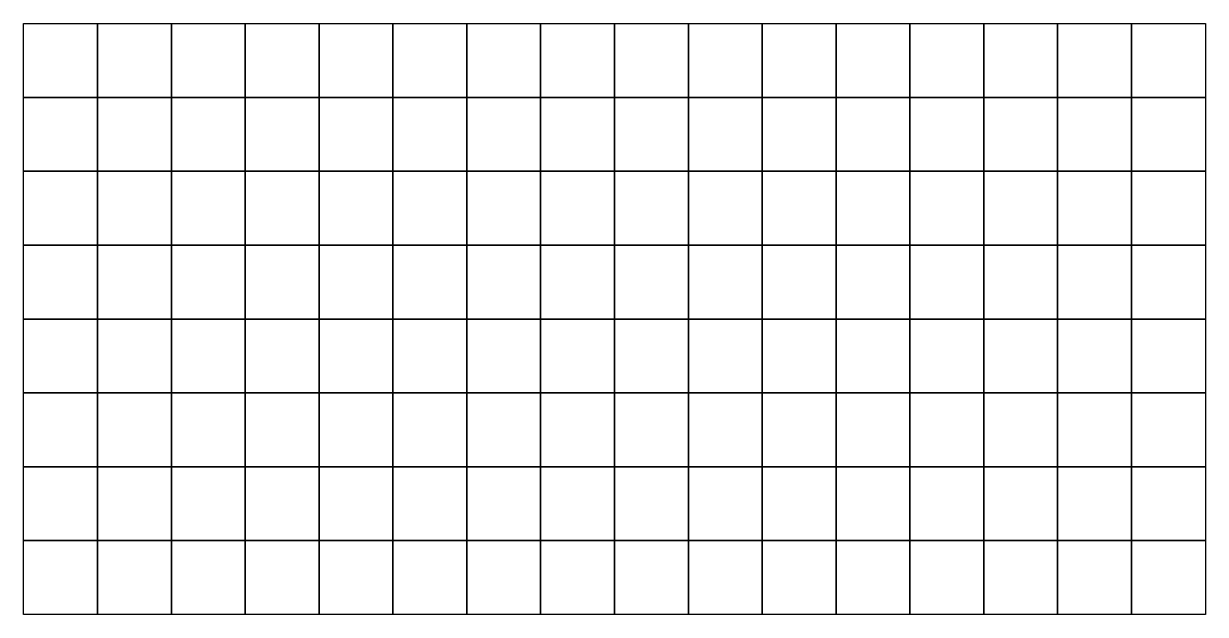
# Model space of a CAD drawing. Extents: x 0 to 780, y -350 to 670.
# Drawn here: x 520 to 523.2, y 463.6 to 465.2 of the extents above; entities that cross this region are included whole.
import ezdxf

# ---------------------------------------------------------------- set-up
doc = ezdxf.new("R2010")
doc.units = 0
for name, color, linetype in [('layer001', 2, 'CONTINUOUS'), ('layer002', 3, 'CONTINUOUS'), ('layer003', 4, 'CONTINUOUS'), ('layer005', 6, 'CONTINUOUS'), ('layer006', 7, 'CONTINUOUS'), ('layer007', 8, 'CONTINUOUS'), ('layer008', 9, 'CONTINUOUS'), ('layer013', 14, 'CONTINUOUS'), ('layer014', 15, 'CONTINUOUS'), ('layer017', 18, 'CONTINUOUS'), ('layer020', 21, 'CONTINUOUS'), ('layer021', 22, 'CONTINUOUS'), ('layer023', 24, 'CONTINUOUS'), ('layer025', 26, 'CONTINUOUS'), ('layer029', 30, 'CONTINUOUS'), ('layer032', 33, 'CONTINUOUS'), ('layer033', 34, 'CONTINUOUS'), ('layer034', 35, 'CONTINUOUS'), ('layer035', 36, 'CONTINUOUS'), ('layer037', 38, 'CONTINUOUS'), ('layer038', 39, 'CONTINUOUS'), ('layer039', 40, 'CONTINUOUS'), ('layer041', 42, 'CONTINUOUS'), ('layer043', 44, 'CONTINUOUS'), ('layer046', 47, 'CONTINUOUS'), ('layer047', 48, 'CONTINUOUS'), ('layer048', 49, 'CONTINUOUS'), ('layer049', 50, 'CONTINUOUS'), ('layer050', 51, 'CONTINUOUS'), ('layer051', 52, 'CONTINUOUS'), ('layer052', 53, 'CONTINUOUS'), ('layer053', 54, 'CONTINUOUS'), ('layer054', 55, 'CONTINUOUS'), ('layer057', 58, 'CONTINUOUS'), ('layer058', 59, 'CONTINUOUS'), ('layer059', 60, 'CONTINUOUS'), ('layer060', 61, 'CONTINUOUS'), ('layer061', 62, 'CONTINUOUS'), ('layer062', 63, 'CONTINUOUS'), ('layer063', 64, 'CONTINUOUS'), ('layer070', 71, 'CONTINUOUS'), ('layer071', 72, 'CONTINUOUS'), ('layer072', 73, 'CONTINUOUS'), ('layer073', 74, 'CONTINUOUS'), ('layer074', 75, 'CONTINUOUS'), ('layer075', 76, 'CONTINUOUS'), ('layer077', 78, 'CONTINUOUS'), ('layer079', 80, 'CONTINUOUS'), ('layer080', 81, 'CONTINUOUS'), ('layer081', 82, 'CONTINUOUS'), ('layer082', 83, 'CONTINUOUS'), ('layer083', 84, 'CONTINUOUS'), ('layer084', 85, 'CONTINUOUS'), ('layer086', 87, 'CONTINUOUS'), ('layer087', 88, 'CONTINUOUS'), ('layer088', 89, 'CONTINUOUS'), ('layer089', 90, 'CONTINUOUS'), ('layer090', 91, 'CONTINUOUS'), ('layer091', 92, 'CONTINUOUS'), ('layer092', 93, 'CONTINUOUS'), ('layer094', 95, 'CONTINUOUS'), ('layer099', 100, 'CONTINUOUS'), ('layer100', 101, 'CONTINUOUS'), ('layer102', 103, 'CONTINUOUS'), ('layer103', 104, 'CONTINUOUS'), ('layer105', 106, 'CONTINUOUS'), ('layer106', 107, 'CONTINUOUS'), ('layer107', 108, 'CONTINUOUS'), ('layer108', 109, 'CONTINUOUS'), ('layer110', 111, 'CONTINUOUS'), ('layer113', 114, 'CONTINUOUS'), ('layer115', 116, 'CONTINUOUS'), ('layer116', 117, 'CONTINUOUS'), ('layer120', 121, 'CONTINUOUS'), ('layer121', 122, 'CONTINUOUS'), ('layer123', 124, 'CONTINUOUS'), ('layer124', 125, 'CONTINUOUS'), ('layer125', 126, 'CONTINUOUS'), ('layer126', 127, 'CONTINUOUS'), ('layer127', 128, 'CONTINUOUS')]:
    doc.layers.add(name, color=color, linetype=linetype)

# ---------------------------------------------------------------- blocks, each defined once
blk = doc.blocks.new('gs_matrix_1um_random')
at = {"layer": 'layer001'}
for points in [[(521.2, 464.8), (521.2, 465), (521.4, 465), (521.4, 464.8)], [(522.2, 464.8), (522.2, 465), (522.4, 465), (522.4, 464.8)], [(522.2, 464.2), (522.2, 464.4), (522.4, 464.4), (522.4, 464.2)], [(522.4, 464), (522.4, 464.2), (522.6, 464.2), (522.6, 464)]]:
    blk.add_lwpolyline(points, close=True, dxfattribs=at)
at = {"layer": 'layer002'}
for points in [[(520.6, 464.8), (520.6, 465), (520.8, 465), (520.8, 464.8)], [(522, 464.4), (522, 464.6), (522.2, 464.6), (522.2, 464.4)]]:
    blk.add_lwpolyline(points, close=True, dxfattribs=at)
at = {"layer": 'layer003'}
for points in [[(520.4, 464.2), (520.4, 464.4), (520.6, 464.4), (520.6, 464.2)], [(522.2, 464), (522.2, 464.2), (522.4, 464.2), (522.4, 464)], [(520.2, 463.8), (520.2, 464), (520.4, 464), (520.4, 463.8)]]:
    blk.add_lwpolyline(points, close=True, dxfattribs=at)
at = {"layer": 'layer005'}
blk.add_lwpolyline([(522.8, 464), (522.8, 464.2), (523, 464.2), (523, 464)], close=True, dxfattribs=at)
at = {"layer": 'layer006'}
blk.add_lwpolyline([(522.6, 464.4), (522.6, 464.6), (522.8, 464.6), (522.8, 464.4)], close=True, dxfattribs=at)
at = {"layer": 'layer007'}
blk.add_lwpolyline([(520.6, 464), (520.6, 464.2), (520.8, 464.2), (520.8, 464)], close=True, dxfattribs=at)
at = {"layer": 'layer008'}
blk.add_lwpolyline([(521.6, 464.2), (521.6, 464.4), (521.8, 464.4), (521.8, 464.2)], close=True, dxfattribs=at)
at = {"layer": 'layer013'}
for points in [[(521, 464.2), (521, 464.4), (521.2, 464.4), (521.2, 464.2)], [(522.4, 463.8), (522.4, 464), (522.6, 464), (522.6, 463.8)]]:
    blk.add_lwpolyline(points, close=True, dxfattribs=at)
at = {"layer": 'layer014'}
for points in [[(520.6, 465), (520.6, 465.2), (520.8, 465.2), (520.8, 465)], [(523, 464.6), (523, 464.8), (523.2, 464.8), (523.2, 464.6)], [(523, 463.8), (523, 464), (523.2, 464), (523.2, 463.8)]]:
    blk.add_lwpolyline(points, close=True, dxfattribs=at)
at = {"layer": 'layer017'}
for points in [[(520.2, 464.2), (520.2, 464.4), (520.4, 464.4), (520.4, 464.2)], [(521, 463.8), (521, 464), (521.2, 464), (521.2, 463.8)]]:
    blk.add_lwpolyline(points, close=True, dxfattribs=at)
at = {"layer": 'layer020'}
for points in [[(521.4, 465), (521.4, 465.2), (521.6, 465.2), (521.6, 465)], [(522.8, 464.8), (522.8, 465), (523, 465), (523, 464.8)], [(522.8, 464.4), (522.8, 464.6), (523, 464.6), (523, 464.4)]]:
    blk.add_lwpolyline(points, close=True, dxfattribs=at)
at = {"layer": 'layer021'}
for points in [[(520.8, 464.8), (520.8, 465), (521, 465), (521, 464.8)], [(520.4, 464.6), (520.4, 464.8), (520.6, 464.8), (520.6, 464.6)]]:
    blk.add_lwpolyline(points, close=True, dxfattribs=at)
at = {"layer": 'layer023'}
for points in [[(520.4, 464.8), (520.4, 465), (520.6, 465), (520.6, 464.8)], [(522.6, 463.6), (522.6, 463.8), (522.8, 463.8), (522.8, 463.6)]]:
    blk.add_lwpolyline(points, close=True, dxfattribs=at)
at = {"layer": 'layer025'}
blk.add_lwpolyline([(522.8, 463.6), (522.8, 463.8), (523, 463.8), (523, 463.6)], close=True, dxfattribs=at)
at = {"layer": 'layer029'}
blk.add_lwpolyline([(521.8, 464.8), (521.8, 465), (522, 465), (522, 464.8)], close=True, dxfattribs=at)
at = {"layer": 'layer032'}
blk.add_lwpolyline([(523, 464.8), (523, 465), (523.2, 465), (523.2, 464.8)], close=True, dxfattribs=at)
at = {"layer": 'layer033'}
blk.add_lwpolyline([(521.6, 463.8), (521.6, 464), (521.8, 464), (521.8, 463.8)], close=True, dxfattribs=at)
at = {"layer": 'layer034'}
blk.add_lwpolyline([(521, 464), (521, 464.2), (521.2, 464.2), (521.2, 464)], close=True, dxfattribs=at)
at = {"layer": 'layer035'}
blk.add_lwpolyline([(521.6, 464), (521.6, 464.2), (521.8, 464.2), (521.8, 464)], close=True, dxfattribs=at)
at = {"layer": 'layer037'}
blk.add_lwpolyline([(522, 464.8), (522, 465), (522.2, 465), (522.2, 464.8)], close=True, dxfattribs=at)
at = {"layer": 'layer038'}
blk.add_lwpolyline([(520, 464.2), (520, 464.4), (520.2, 464.4), (520.2, 464.2)], close=True, dxfattribs=at)
at = {"layer": 'layer039'}
blk.add_lwpolyline([(521.2, 463.6), (521.2, 463.8), (521.4, 463.8), (521.4, 463.6)], close=True, dxfattribs=at)
at = {"layer": 'layer041'}
blk.add_lwpolyline([(522, 464.6), (522, 464.8), (522.2, 464.8), (522.2, 464.6)], close=True, dxfattribs=at)
at = {"layer": 'layer043'}
for points in [[(520.2, 464), (520.2, 464.2), (520.4, 464.2), (520.4, 464)], [(521.4, 463.8), (521.4, 464), (521.6, 464), (521.6, 463.8)]]:
    blk.add_lwpolyline(points, close=True, dxfattribs=at)
at = {"layer": 'layer046'}
for points in [[(520.4, 464.4), (520.4, 464.6), (520.6, 464.6), (520.6, 464.4)], [(520.8, 464), (520.8, 464.2), (521, 464.2), (521, 464)]]:
    blk.add_lwpolyline(points, close=True, dxfattribs=at)
at = {"layer": 'layer047'}
blk.add_lwpolyline([(522.8, 463.8), (522.8, 464), (523, 464), (523, 463.8)], close=True, dxfattribs=at)
at = {"layer": 'layer048'}
blk.add_lwpolyline([(521.2, 464.6), (521.2, 464.8), (521.4, 464.8), (521.4, 464.6)], close=True, dxfattribs=at)
at = {"layer": 'layer049'}
blk.add_lwpolyline([(521.8, 464), (521.8, 464.2), (522, 464.2), (522, 464)], close=True, dxfattribs=at)
at = {"layer": 'layer050'}
for points in [[(520.8, 464.4), (520.8, 464.6), (521, 464.6), (521, 464.4)], [(522.4, 464.4), (522.4, 464.6), (522.6, 464.6), (522.6, 464.4)]]:
    blk.add_lwpolyline(points, close=True, dxfattribs=at)
at = {"layer": 'layer051'}
blk.add_lwpolyline([(520.2, 465), (520.2, 465.2), (520.4, 465.2), (520.4, 465)], close=True, dxfattribs=at)
at = {"layer": 'layer052'}
for points in [[(521, 464.8), (521, 465), (521.2, 465), (521.2, 464.8)], [(522, 464.2), (522, 464.4), (522.2, 464.4), (522.2, 464.2)], [(522.4, 463.6), (522.4, 463.8), (522.6, 463.8), (522.6, 463.6)]]:
    blk.add_lwpolyline(points, close=True, dxfattribs=at)
at = {"layer": 'layer053'}
for points in [[(523, 464), (523, 464.2), (523.2, 464.2), (523.2, 464)], [(520.4, 463.8), (520.4, 464), (520.6, 464), (520.6, 463.8)]]:
    blk.add_lwpolyline(points, close=True, dxfattribs=at)
at = {"layer": 'layer054'}
blk.add_lwpolyline([(521.2, 464.4), (521.2, 464.6), (521.4, 464.6), (521.4, 464.4)], close=True, dxfattribs=at)
at = {"layer": 'layer057'}
blk.add_lwpolyline([(520.2, 464.6), (520.2, 464.8), (520.4, 464.8), (520.4, 464.6)], close=True, dxfattribs=at)
at = {"layer": 'layer058'}
blk.add_lwpolyline([(521.6, 464.6), (521.6, 464.8), (521.8, 464.8), (521.8, 464.6)], close=True, dxfattribs=at)
at = {"layer": 'layer059'}
for points in [[(522.6, 464.8), (522.6, 465), (522.8, 465), (522.8, 464.8)], [(522.6, 464.6), (522.6, 464.8), (522.8, 464.8), (522.8, 464.6)], [(520.8, 464.2), (520.8, 464.4), (521, 464.4), (521, 464.2)], [(523, 464.2), (523, 464.4), (523.2, 464.4), (523.2, 464.2)]]:
    blk.add_lwpolyline(points, close=True, dxfattribs=at)
at = {"layer": 'layer060'}
blk.add_lwpolyline([(521.2, 465), (521.2, 465.2), (521.4, 465.2), (521.4, 465)], close=True, dxfattribs=at)
at = {"layer": 'layer061'}
for points in [[(520, 464.4), (520, 464.6), (520.2, 464.6), (520.2, 464.4)], [(520.2, 464.4), (520.2, 464.6), (520.4, 464.6), (520.4, 464.4)], [(520.6, 464.4), (520.6, 464.6), (520.8, 464.6), (520.8, 464.4)], [(522, 463.8), (522, 464), (522.2, 464), (522.2, 463.8)], [(521, 463.6), (521, 463.8), (521.2, 463.8), (521.2, 463.6)]]:
    blk.add_lwpolyline(points, close=True, dxfattribs=at)
at = {"layer": 'layer062'}
blk.add_lwpolyline([(520.8, 463.8), (520.8, 464), (521, 464), (521, 463.8)], close=True, dxfattribs=at)
at = {"layer": 'layer063'}
for points in [[(522.4, 464.8), (522.4, 465), (522.6, 465), (522.6, 464.8)], [(521.6, 464.4), (521.6, 464.6), (521.8, 464.6), (521.8, 464.4)]]:
    blk.add_lwpolyline(points, close=True, dxfattribs=at)
at = {"layer": 'layer070'}
blk.add_lwpolyline([(520, 464), (520, 464.2), (520.2, 464.2), (520.2, 464)], close=True, dxfattribs=at)
at = {"layer": 'layer071'}
for points in [[(521, 465), (521, 465.2), (521.2, 465.2), (521.2, 465)], [(520, 463.6), (520, 463.8), (520.2, 463.8), (520.2, 463.6)]]:
    blk.add_lwpolyline(points, close=True, dxfattribs=at)
at = {"layer": 'layer072'}
blk.add_lwpolyline([(523, 464.4), (523, 464.6), (523.2, 464.6), (523.2, 464.4)], close=True, dxfattribs=at)
at = {"layer": 'layer073'}
blk.add_lwpolyline([(521.8, 463.8), (521.8, 464), (522, 464), (522, 463.8)], close=True, dxfattribs=at)
at = {"layer": 'layer074'}
for points in [[(522.4, 465), (522.4, 465.2), (522.6, 465.2), (522.6, 465)], [(522.6, 465), (522.6, 465.2), (522.8, 465.2), (522.8, 465)]]:
    blk.add_lwpolyline(points, close=True, dxfattribs=at)
at = {"layer": 'layer075'}
blk.add_lwpolyline([(520, 464.6), (520, 464.8), (520.2, 464.8), (520.2, 464.6)], close=True, dxfattribs=at)
at = {"layer": 'layer077'}
for points in [[(521.2, 464), (521.2, 464.2), (521.4, 464.2), (521.4, 464)], [(520.2, 463.6), (520.2, 463.8), (520.4, 463.8), (520.4, 463.6)]]:
    blk.add_lwpolyline(points, close=True, dxfattribs=at)
at = {"layer": 'layer079'}
for points in [[(522.8, 464.6), (522.8, 464.8), (523, 464.8), (523, 464.6)], [(521.6, 463.6), (521.6, 463.8), (521.8, 463.8), (521.8, 463.6)]]:
    blk.add_lwpolyline(points, close=True, dxfattribs=at)
at = {"layer": 'layer080'}
blk.add_lwpolyline([(521.4, 464), (521.4, 464.2), (521.6, 464.2), (521.6, 464)], close=True, dxfattribs=at)
at = {"layer": 'layer081'}
blk.add_lwpolyline([(522, 463.6), (522, 463.8), (522.2, 463.8), (522.2, 463.6)], close=True, dxfattribs=at)
at = {"layer": 'layer082'}
blk.add_lwpolyline([(522, 465), (522, 465.2), (522.2, 465.2), (522.2, 465)], close=True, dxfattribs=at)
at = {"layer": 'layer083'}
blk.add_lwpolyline([(522.4, 464.2), (522.4, 464.4), (522.6, 464.4), (522.6, 464.2)], close=True, dxfattribs=at)
at = {"layer": 'layer084'}
blk.add_lwpolyline([(521.4, 463.6), (521.4, 463.8), (521.6, 463.8), (521.6, 463.6)], close=True, dxfattribs=at)
at = {"layer": 'layer086'}
for points in [[(522.2, 465), (522.2, 465.2), (522.4, 465.2), (522.4, 465)], [(520.4, 463.6), (520.4, 463.8), (520.6, 463.8), (520.6, 463.6)]]:
    blk.add_lwpolyline(points, close=True, dxfattribs=at)
at = {"layer": 'layer087'}
for points in [[(522.8, 465), (522.8, 465.2), (523, 465.2), (523, 465)], [(521.4, 464.8), (521.4, 465), (521.6, 465), (521.6, 464.8)]]:
    blk.add_lwpolyline(points, close=True, dxfattribs=at)
at = {"layer": 'layer088'}
for points in [[(521, 464.6), (521, 464.8), (521.2, 464.8), (521.2, 464.6)], [(520.6, 464.2), (520.6, 464.4), (520.8, 464.4), (520.8, 464.2)], [(523, 463.6), (523, 463.8), (523.2, 463.8), (523.2, 463.6)]]:
    blk.add_lwpolyline(points, close=True, dxfattribs=at)
at = {"layer": 'layer089'}
for points in [[(521.8, 464.2), (521.8, 464.4), (522, 464.4), (522, 464.2)], [(521.2, 463.8), (521.2, 464), (521.4, 464), (521.4, 463.8)]]:
    blk.add_lwpolyline(points, close=True, dxfattribs=at)
at = {"layer": 'layer090'}
blk.add_lwpolyline([(521.4, 464.6), (521.4, 464.8), (521.6, 464.8), (521.6, 464.6)], close=True, dxfattribs=at)
at = {"layer": 'layer091'}
for points in [[(522.4, 464.6), (522.4, 464.8), (522.6, 464.8), (522.6, 464.6)], [(522.6, 464.2), (522.6, 464.4), (522.8, 464.4), (522.8, 464.2)]]:
    blk.add_lwpolyline(points, close=True, dxfattribs=at)
at = {"layer": 'layer092'}
for points in [[(520.4, 465), (520.4, 465.2), (520.6, 465.2), (520.6, 465)], [(520.6, 463.8), (520.6, 464), (520.8, 464), (520.8, 463.8)]]:
    blk.add_lwpolyline(points, close=True, dxfattribs=at)
at = {"layer": 'layer094'}
blk.add_lwpolyline([(522.6, 463.8), (522.6, 464), (522.8, 464), (522.8, 463.8)], close=True, dxfattribs=at)
at = {"layer": 'layer099'}
for points in [[(520, 464.8), (520, 465), (520.2, 465), (520.2, 464.8)], [(522.2, 463.8), (522.2, 464), (522.4, 464), (522.4, 463.8)]]:
    blk.add_lwpolyline(points, close=True, dxfattribs=at)
at = {"layer": 'layer100'}
blk.add_lwpolyline([(522.2, 464.4), (522.2, 464.6), (522.4, 464.6), (522.4, 464.4)], close=True, dxfattribs=at)
at = {"layer": 'layer102'}
for points in [[(520, 465), (520, 465.2), (520.2, 465.2), (520.2, 465)], [(521.6, 465), (521.6, 465.2), (521.8, 465.2), (521.8, 465)]]:
    blk.add_lwpolyline(points, close=True, dxfattribs=at)
at = {"layer": 'layer103'}
for points in [[(520.2, 464.8), (520.2, 465), (520.4, 465), (520.4, 464.8)], [(522, 464), (522, 464.2), (522.2, 464.2), (522.2, 464)]]:
    blk.add_lwpolyline(points, close=True, dxfattribs=at)
at = {"layer": 'layer105'}
blk.add_lwpolyline([(520, 463.8), (520, 464), (520.2, 464), (520.2, 463.8)], close=True, dxfattribs=at)
at = {"layer": 'layer106'}
blk.add_lwpolyline([(520.8, 465), (520.8, 465.2), (521, 465.2), (521, 465)], close=True, dxfattribs=at)
at = {"layer": 'layer107'}
for points in [[(521.6, 464.8), (521.6, 465), (521.8, 465), (521.8, 464.8)], [(520.8, 464.6), (520.8, 464.8), (521, 464.8), (521, 464.6)], [(521, 464.4), (521, 464.6), (521.2, 464.6), (521.2, 464.4)]]:
    blk.add_lwpolyline(points, close=True, dxfattribs=at)
at = {"layer": 'layer108'}
blk.add_lwpolyline([(521.8, 463.6), (521.8, 463.8), (522, 463.8), (522, 463.6)], close=True, dxfattribs=at)
at = {"layer": 'layer110'}
for points in [[(522.8, 464.2), (522.8, 464.4), (523, 464.4), (523, 464.2)], [(522.2, 463.6), (522.2, 463.8), (522.4, 463.8), (522.4, 463.6)]]:
    blk.add_lwpolyline(points, close=True, dxfattribs=at)
at = {"layer": 'layer113'}
blk.add_lwpolyline([(521.2, 464.2), (521.2, 464.4), (521.4, 464.4), (521.4, 464.2)], close=True, dxfattribs=at)
at = {"layer": 'layer115'}
blk.add_lwpolyline([(521.4, 464.4), (521.4, 464.6), (521.6, 464.6), (521.6, 464.4)], close=True, dxfattribs=at)
at = {"layer": 'layer116'}
blk.add_lwpolyline([(523, 465), (523, 465.2), (523.2, 465.2), (523.2, 465)], close=True, dxfattribs=at)
at = {"layer": 'layer120'}
for points in [[(521.8, 464.4), (521.8, 464.6), (522, 464.6), (522, 464.4)], [(520.8, 463.6), (520.8, 463.8), (521, 463.8), (521, 463.6)]]:
    blk.add_lwpolyline(points, close=True, dxfattribs=at)
at = {"layer": 'layer121'}
for points in [[(521.8, 465), (521.8, 465.2), (522, 465.2), (522, 465)], [(521.4, 464.2), (521.4, 464.4), (521.6, 464.4), (521.6, 464.2)]]:
    blk.add_lwpolyline(points, close=True, dxfattribs=at)
at = {"layer": 'layer123'}
blk.add_lwpolyline([(520.6, 463.6), (520.6, 463.8), (520.8, 463.8), (520.8, 463.6)], close=True, dxfattribs=at)
at = {"layer": 'layer124'}
for points in [[(520.6, 464.6), (520.6, 464.8), (520.8, 464.8), (520.8, 464.6)], [(520.4, 464), (520.4, 464.2), (520.6, 464.2), (520.6, 464)]]:
    blk.add_lwpolyline(points, close=True, dxfattribs=at)
at = {"layer": 'layer125'}
blk.add_lwpolyline([(522.6, 464), (522.6, 464.2), (522.8, 464.2), (522.8, 464)], close=True, dxfattribs=at)
at = {"layer": 'layer126'}
blk.add_lwpolyline([(521.8, 464.6), (521.8, 464.8), (522, 464.8), (522, 464.6)], close=True, dxfattribs=at)
at = {"layer": 'layer127'}
blk.add_lwpolyline([(522.2, 464.6), (522.2, 464.8), (522.4, 464.8), (522.4, 464.6)], close=True, dxfattribs=at)

msp = doc.modelspace()

# ---------------------------------------------------------------- block references
msp.add_blockref('gs_matrix_1um_random', (0, 0))

doc.saveas('drawing.dxf')
